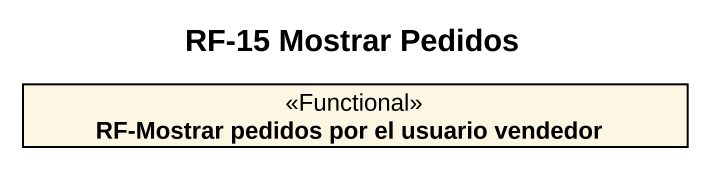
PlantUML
@startuml
title RF-15 Mostrar Pedidos
hide circle
hide empty members
class "RF-Mostrar pedidos por el usuario vendedor" as RF_Mostrar_pedidos_por_el <<Functional>>
@enduml
